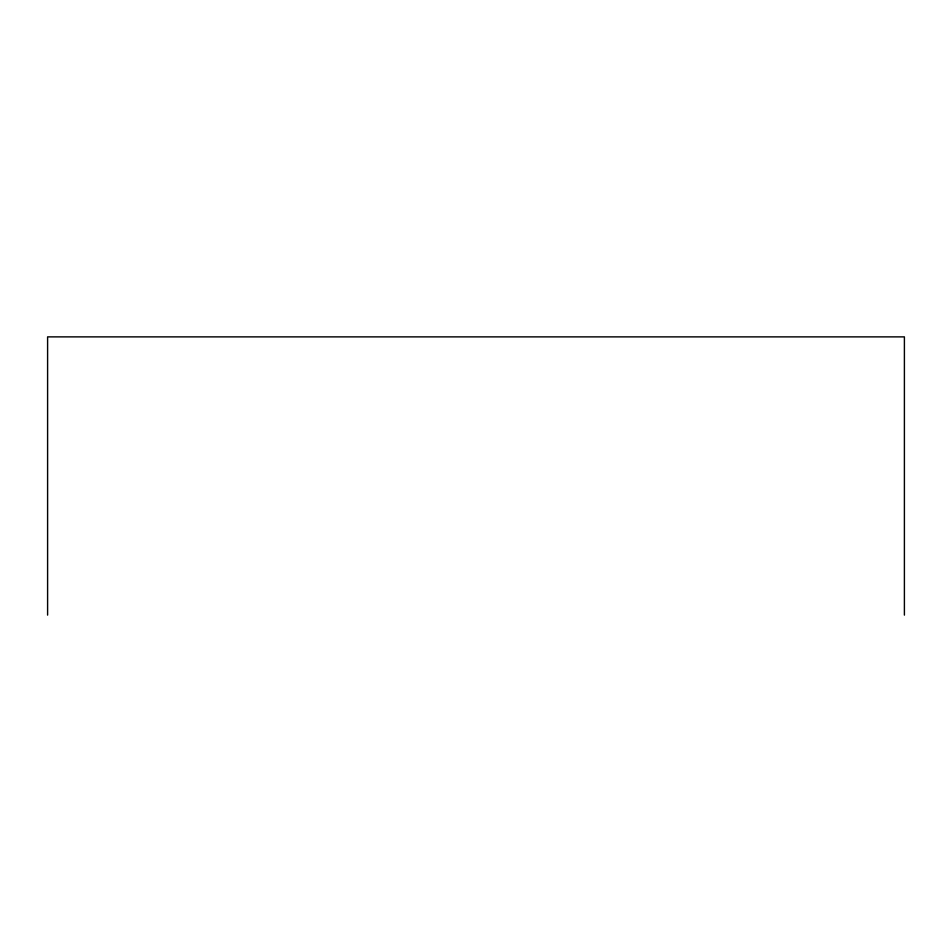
<?xml version="1.0" encoding="UTF-8"?>
<svg xmlns="http://www.w3.org/2000/svg" width="952" height="952" viewBox="0 0 952 952"><rect width="100%" height="100%" fill="white"/><g stroke="black" fill="none" stroke-linecap="round" stroke-linejoin="round"><path stroke-width="1.43" d="M904.4 615.123L904.4 336.877L47.6 336.877L47.6 615.123"/></g></svg>
